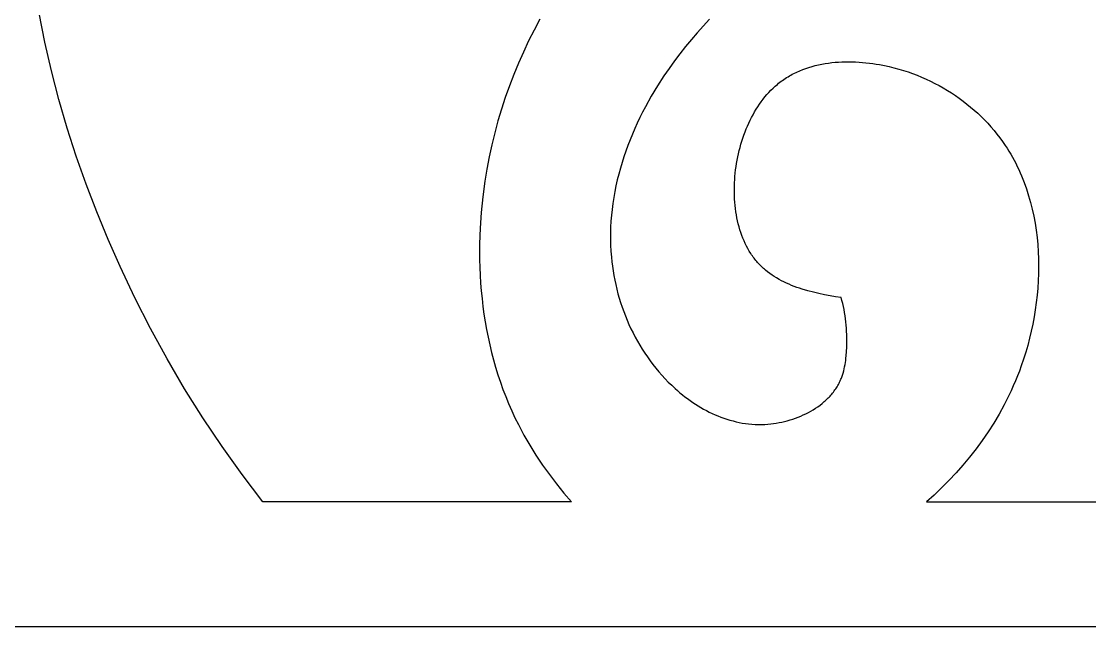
# Model space of a CAD drawing. Header units: millimetres. Extents: x 215 to 1844, y 1465 to 2065.
# Drawn here: x 1015.9 to 1218.3, y 1464.8 to 1579.3 of the extents above; entities that cross this region are included whole.
import ezdxf

# ---------------------------------------------------------------- set-up
doc = ezdxf.new("R2010")
doc.units = ezdxf.units.MM
doc.layers.add('Layer 01', color=12, linetype='Continuous', true_color=0xde0000)

msp = doc.modelspace()

# ---------------------------------------------------------------- linework, layer by layer
at = {"layer": 'Layer 01'}
for p, q in [((1020.39, 1575.4), (1019.3, 1580.9)), ((1114.17, 1579.72), (1113.08, 1577.67)), ((1146.33, 1579.71), (1144.02, 1577.17)), ((1113.08, 1577.67), (1112.05, 1575.61)), ((1144.02, 1577.17), (1142.9, 1575.87)), ((1021.64, 1569.94), (1020.39, 1575.4)), ((1112.05, 1575.61), (1111.06, 1573.51)), ((1142.9, 1575.87), (1141.8, 1574.55)), ((1111.06, 1573.51), (1110.13, 1571.4)), ((1140.72, 1573.2), (1139.68, 1571.83)), ((1141.8, 1574.55), (1140.72, 1573.2)), ((1110.13, 1571.4), (1109.25, 1569.25)), ((1139.68, 1571.83), (1138.66, 1570.43)), ((1164.57, 1570.42), (1165.16, 1570.62)), ((1165.16, 1570.62), (1165.76, 1570.8)), ((1165.76, 1570.8), (1166.37, 1570.96)), ((1166.37, 1570.96), (1166.98, 1571.1)), ((1166.98, 1571.1), (1167.6, 1571.23)), ((1167.6, 1571.23), (1168.23, 1571.34)), ((1168.23, 1571.34), (1168.85, 1571.44)), ((1168.85, 1571.44), (1169.49, 1571.51)), ((1169.49, 1571.51), (1170.13, 1571.58)), ((1170.13, 1571.58), (1170.77, 1571.63)), ((1170.77, 1571.63), (1171.41, 1571.66)), ((1171.41, 1571.66), (1172.06, 1571.68)), ((1172.06, 1571.68), (1172.71, 1571.68)), ((1172.71, 1571.68), (1173.36, 1571.67)), ((1173.36, 1571.67), (1174.01, 1571.65)), ((1174.01, 1571.65), (1174.66, 1571.61)), ((1174.66, 1571.61), (1175.31, 1571.56)), ((1175.31, 1571.56), (1175.96, 1571.5)), ((1175.96, 1571.5), (1176.61, 1571.43)), ((1176.61, 1571.43), (1177.26, 1571.34)), ((1177.26, 1571.34), (1177.9, 1571.24)), ((1177.9, 1571.24), (1178.55, 1571.13)), ((1178.55, 1571.13), (1179.46, 1570.95)), ((1179.46, 1570.95), (1180.37, 1570.76)), ((1180.37, 1570.76), (1181.28, 1570.53)), ((1023.06, 1564.51), (1021.64, 1569.94)), ((1109.25, 1569.25), (1108.42, 1567.09)), ((1137.68, 1569), (1136.45, 1567.09)), ((1138.66, 1570.43), (1137.68, 1569)), ((1160.68, 1568.52), (1160.94, 1568.68)), ((1160.94, 1568.68), (1161.21, 1568.85)), ((1161.21, 1568.85), (1161.47, 1569)), ((1161.47, 1569), (1161.74, 1569.16)), ((1161.74, 1569.16), (1162.02, 1569.3)), ((1162.02, 1569.3), (1162.29, 1569.45)), ((1162.29, 1569.45), (1162.85, 1569.72)), ((1162.85, 1569.72), (1163.41, 1569.97)), ((1163.41, 1569.97), (1163.99, 1570.2)), ((1163.99, 1570.2), (1164.57, 1570.42)), ((1181.28, 1570.53), (1182.17, 1570.29)), ((1182.17, 1570.29), (1183.06, 1570.03)), ((1183.06, 1570.03), (1183.94, 1569.74)), ((1183.94, 1569.74), (1184.81, 1569.43)), ((1184.81, 1569.43), (1185.67, 1569.11)), ((1185.67, 1569.11), (1186.52, 1568.76)), ((1186.52, 1568.76), (1187.36, 1568.39)), ((1108.42, 1567.09), (1107.64, 1564.9)), ((1136.45, 1567.09), (1135.28, 1565.14)), ((1157.96, 1566.28), (1158.36, 1566.67)), ((1158.36, 1566.67), (1158.76, 1567.04)), ((1158.76, 1567.04), (1159.18, 1567.4)), ((1159.18, 1567.4), (1159.42, 1567.6)), ((1159.42, 1567.6), (1159.67, 1567.79)), ((1159.67, 1567.79), (1159.92, 1567.98)), ((1159.92, 1567.98), (1160.17, 1568.16)), ((1160.17, 1568.16), (1160.42, 1568.34)), ((1160.42, 1568.34), (1160.68, 1568.52)), ((1187.36, 1568.39), (1188.19, 1568)), ((1188.19, 1568), (1189.01, 1567.59)), ((1189.01, 1567.59), (1189.82, 1567.17)), ((1189.82, 1567.17), (1190.61, 1566.72)), ((1190.61, 1566.72), (1191.4, 1566.26)), ((1107.64, 1564.9), (1106.91, 1562.69)), ((1135.28, 1565.14), (1134.17, 1563.14)), ((1156.14, 1564.12), (1156.49, 1564.58)), ((1156.49, 1564.58), (1156.84, 1565.02)), ((1156.84, 1565.02), (1157.21, 1565.46)), ((1157.21, 1565.46), (1157.58, 1565.87)), ((1157.58, 1565.87), (1157.96, 1566.28)), ((1191.4, 1566.26), (1192.17, 1565.78)), ((1192.17, 1565.78), (1192.92, 1565.28)), ((1192.92, 1565.28), (1193.66, 1564.76)), ((1193.66, 1564.76), (1194.39, 1564.23)), ((1024.64, 1559.12), (1023.06, 1564.51)), ((1106.91, 1562.69), (1106.25, 1560.47)), ((1134.17, 1563.14), (1133.64, 1562.13)), ((1154.88, 1562.17), (1155.18, 1562.68)), ((1155.18, 1562.68), (1155.49, 1563.17)), ((1155.49, 1563.17), (1155.81, 1563.65)), ((1155.81, 1563.65), (1156.14, 1564.12)), ((1194.39, 1564.23), (1195.11, 1563.68)), ((1195.11, 1563.68), (1195.8, 1563.11)), ((1195.8, 1563.11), (1196.49, 1562.52)), ((1196.49, 1562.52), (1197.15, 1561.92)), ((1133.13, 1561.11), (1132.64, 1560.07)), ((1133.64, 1562.13), (1133.13, 1561.11)), ((1153.78, 1560.06), (1154.04, 1560.6)), ((1154.04, 1560.6), (1154.31, 1561.14)), ((1154.31, 1561.14), (1154.58, 1561.66)), ((1154.58, 1561.66), (1154.88, 1562.17)), ((1197.15, 1561.92), (1197.8, 1561.31)), ((1197.8, 1561.31), (1198.44, 1560.68)), ((1198.44, 1560.68), (1199.05, 1560.03)), ((1026.36, 1553.78), (1024.64, 1559.12)), ((1106.25, 1560.47), (1105.63, 1558.22)), ((1132.17, 1559.03), (1131.71, 1557.98)), ((1132.64, 1560.07), (1132.17, 1559.03)), ((1153.07, 1558.39), (1153.3, 1558.95)), ((1153.3, 1558.95), (1153.53, 1559.51)), ((1153.53, 1559.51), (1153.78, 1560.06)), ((1199.05, 1560.03), (1199.65, 1559.37)), ((1199.65, 1559.37), (1200.23, 1558.69)), ((1200.23, 1558.69), (1200.79, 1558)), ((1105.63, 1558.22), (1105.07, 1555.95)), ((1131.28, 1556.92), (1130.87, 1555.85)), ((1131.71, 1557.98), (1131.28, 1556.92)), ((1152.29, 1556.06), (1152.47, 1556.65)), ((1152.47, 1556.65), (1152.66, 1557.24)), ((1152.66, 1557.24), (1152.86, 1557.81)), ((1152.86, 1557.81), (1153.07, 1558.39)), ((1200.79, 1558), (1201.33, 1557.3)), ((1201.33, 1557.3), (1201.85, 1556.58)), ((1201.85, 1556.58), (1202.36, 1555.85)), ((1105.07, 1555.95), (1104.57, 1553.67)), ((1130.48, 1554.78), (1130.11, 1553.7)), ((1130.87, 1555.85), (1130.48, 1554.78)), ((1151.82, 1554.27), (1151.97, 1554.87)), ((1151.97, 1554.87), (1152.12, 1555.47)), ((1152.12, 1555.47), (1152.29, 1556.06)), ((1202.36, 1555.85), (1202.71, 1555.3)), ((1202.71, 1555.3), (1203.06, 1554.75)), ((1203.06, 1554.75), (1203.4, 1554.18)), ((1028.23, 1548.49), (1026.36, 1553.78)), ((1104.57, 1553.67), (1104.13, 1551.37)), ((1129.76, 1552.61), (1129.44, 1551.52)), ((1130.11, 1553.7), (1129.76, 1552.61)), ((1151.36, 1551.82), (1151.46, 1552.44)), ((1151.46, 1552.44), (1151.57, 1553.05)), ((1151.57, 1553.05), (1151.69, 1553.66)), ((1151.69, 1553.66), (1151.82, 1554.27)), ((1203.4, 1554.18), (1203.72, 1553.61)), ((1203.72, 1553.61), (1204.04, 1553.04)), ((1204.04, 1553.04), (1204.34, 1552.46)), ((1204.34, 1552.46), (1204.63, 1551.87)), ((1104.13, 1551.37), (1103.75, 1549.06)), ((1129.14, 1550.42), (1128.86, 1549.31)), ((1129.44, 1551.52), (1129.14, 1550.42)), ((1151.15, 1549.98), (1151.21, 1550.59)), ((1151.21, 1550.59), (1151.28, 1551.21)), ((1151.28, 1551.21), (1151.36, 1551.82)), ((1204.63, 1551.87), (1204.91, 1551.27)), ((1204.91, 1551.27), (1205.18, 1550.67)), ((1205.18, 1550.67), (1205.45, 1550.07)), ((1030.24, 1543.25), (1028.23, 1548.49)), ((1103.75, 1549.06), (1103.35, 1546.12)), ((1128.86, 1549.31), (1128.61, 1548.21)), ((1151.05, 1548.13), (1151.07, 1548.74)), ((1151.07, 1548.74), (1151.1, 1549.36)), ((1151.1, 1549.36), (1151.15, 1549.98)), ((1205.45, 1550.07), (1205.69, 1549.46)), ((1205.69, 1549.46), (1205.93, 1548.84)), ((1205.93, 1548.84), (1206.38, 1547.6)), ((1128.39, 1547.09), (1128.19, 1545.98)), ((1128.61, 1548.21), (1128.39, 1547.09)), ((1151.04, 1547.52), (1151.05, 1548.13)), ((1151.04, 1546.9), (1151.04, 1547.52)), ((1151.05, 1546.29), (1151.04, 1546.9)), ((1206.38, 1547.6), (1206.79, 1546.33)), ((1206.79, 1546.33), (1207.15, 1545.05)), ((1103.35, 1546.12), (1103.05, 1543.16)), ((1128.01, 1544.86), (1127.86, 1543.74)), ((1128.19, 1545.98), (1128.01, 1544.86)), ((1151.08, 1545.69), (1151.05, 1546.29)), ((1151.12, 1545.09), (1151.08, 1545.69)), ((1151.18, 1544.49), (1151.12, 1545.09)), ((1151.25, 1543.89), (1151.18, 1544.49)), ((1207.15, 1545.05), (1207.48, 1543.76)), ((1032.37, 1538.06), (1030.24, 1543.25)), ((1103.05, 1543.16), (1102.85, 1540.2)), ((1127.75, 1542.61), (1127.65, 1541.48)), ((1127.86, 1543.74), (1127.75, 1542.61)), ((1151.33, 1543.3), (1151.25, 1543.89)), ((1151.42, 1542.72), (1151.33, 1543.3)), ((1151.53, 1542.14), (1151.42, 1542.72)), ((1207.48, 1543.76), (1207.76, 1542.44)), ((1207.76, 1542.44), (1208.01, 1541.12)), ((1127.59, 1540.36), (1127.56, 1539.23)), ((1127.65, 1541.48), (1127.59, 1540.36)), ((1151.65, 1541.57), (1151.53, 1542.14)), ((1151.78, 1541), (1151.65, 1541.57)), ((1151.93, 1540.44), (1151.78, 1541)), ((1152.09, 1539.89), (1151.93, 1540.44)), ((1208.01, 1541.12), (1208.21, 1539.78)), ((1102.85, 1540.2), (1102.75, 1537.22)), ((1127.56, 1539.23), (1127.55, 1538.1)), ((1152.26, 1539.35), (1152.09, 1539.89)), ((1152.45, 1538.82), (1152.26, 1539.35)), ((1152.65, 1538.29), (1152.45, 1538.82)), ((1152.87, 1537.78), (1152.65, 1538.29)), ((1208.21, 1539.78), (1208.38, 1538.44)), ((1208.38, 1538.44), (1208.51, 1537.08)), ((1034.64, 1532.94), (1032.37, 1538.06)), ((1102.75, 1537.22), (1102.76, 1534.25)), ((1127.55, 1538.1), (1127.58, 1536.97)), ((1127.58, 1536.97), (1127.64, 1535.84)), ((1153.1, 1537.28), (1152.87, 1537.78)), ((1153.34, 1536.78), (1153.1, 1537.28)), ((1153.6, 1536.3), (1153.34, 1536.78)), ((1153.87, 1535.83), (1153.6, 1536.3)), ((1208.51, 1537.08), (1208.6, 1535.72)), ((1102.76, 1534.25), (1102.8, 1532.76)), ((1127.64, 1535.84), (1127.73, 1534.71)), ((1127.73, 1534.71), (1127.82, 1533.83)), ((1154.16, 1535.37), (1153.87, 1535.83)), ((1154.3, 1535.15), (1154.16, 1535.37)), ((1154.46, 1534.93), (1154.3, 1535.15)), ((1154.61, 1534.71), (1154.46, 1534.93)), ((1154.77, 1534.5), (1154.61, 1534.71)), ((1154.93, 1534.29), (1154.77, 1534.5)), ((1155.1, 1534.08), (1154.93, 1534.29)), ((1208.6, 1535.72), (1208.66, 1534.35)), ((1208.66, 1534.35), (1208.67, 1532.98)), ((1037.45, 1527.01), (1034.64, 1532.94)), ((1102.8, 1532.76), (1102.86, 1531.28)), ((1127.82, 1533.83), (1127.93, 1532.96)), ((1127.93, 1532.96), (1128.06, 1532.09)), ((1155.27, 1533.87), (1155.1, 1534.08)), ((1155.44, 1533.67), (1155.27, 1533.87)), ((1155.62, 1533.48), (1155.44, 1533.67)), ((1155.8, 1533.28), (1155.62, 1533.48)), ((1155.98, 1533.1), (1155.8, 1533.28)), ((1156.16, 1532.92), (1155.98, 1533.1)), ((1156.35, 1532.74), (1156.16, 1532.92)), ((1156.54, 1532.57), (1156.35, 1532.74)), ((1156.73, 1532.4), (1156.54, 1532.57)), ((1156.93, 1532.23), (1156.73, 1532.4)), ((1157.33, 1531.91), (1156.93, 1532.23)), ((1208.67, 1532.98), (1208.66, 1531.61)), ((1102.86, 1531.28), (1102.96, 1529.79)), ((1128.06, 1532.09), (1128.21, 1531.22)), ((1128.21, 1531.22), (1128.37, 1530.35)), ((1128.37, 1530.35), (1128.56, 1529.49)), ((1157.74, 1531.6), (1157.33, 1531.91)), ((1158.17, 1531.3), (1157.74, 1531.6)), ((1158.6, 1531.02), (1158.17, 1531.3)), ((1159.04, 1530.75), (1158.6, 1531.02)), ((1159.5, 1530.49), (1159.04, 1530.75)), ((1159.96, 1530.24), (1159.5, 1530.49)), ((1160.43, 1530), (1159.96, 1530.24)), ((1208.6, 1530.23), (1208.52, 1528.85)), ((1208.66, 1531.61), (1208.6, 1530.23)), ((1102.96, 1529.79), (1103.08, 1528.32)), ((1103.08, 1528.32), (1103.23, 1526.84)), ((1128.56, 1529.49), (1128.77, 1528.63)), ((1128.77, 1528.63), (1128.99, 1527.78)), ((1160.91, 1529.77), (1160.43, 1530)), ((1161.39, 1529.56), (1160.91, 1529.77)), ((1161.89, 1529.35), (1161.39, 1529.56)), ((1162.39, 1529.15), (1161.89, 1529.35)), ((1162.89, 1528.97), (1162.39, 1529.15)), ((1163.4, 1528.79), (1162.89, 1528.97)), ((1163.91, 1528.62), (1163.4, 1528.79)), ((1164.95, 1528.31), (1163.91, 1528.62)), ((1166, 1528.04), (1164.95, 1528.31)), ((1208.52, 1528.85), (1208.39, 1527.48)), ((1040.43, 1521.16), (1037.45, 1527.01)), ((1103.23, 1526.84), (1103.4, 1525.37)), ((1128.99, 1527.78), (1129.23, 1526.92)), ((1129.23, 1526.92), (1129.49, 1526.08)), ((1167.06, 1527.79), (1166, 1528.04)), ((1168.12, 1527.58), (1167.06, 1527.79)), ((1169.17, 1527.38), (1168.12, 1527.58)), ((1170.22, 1527.21), (1169.17, 1527.38)), ((1171.26, 1527.07), (1170.22, 1527.21)), ((1171.42, 1526.5), (1171.26, 1527.07)), ((1171.57, 1525.92), (1171.42, 1526.5)), ((1208.24, 1526.1), (1208.05, 1524.74)), ((1208.39, 1527.48), (1208.24, 1526.1)), ((1103.4, 1525.37), (1103.6, 1523.9)), ((1129.49, 1526.08), (1129.77, 1525.24)), ((1129.77, 1525.24), (1130.07, 1524.41)), ((1130.07, 1524.41), (1130.39, 1523.58)), ((1171.7, 1525.35), (1171.57, 1525.92)), ((1171.82, 1524.77), (1171.7, 1525.35)), ((1171.92, 1524.19), (1171.82, 1524.77)), ((1172.02, 1523.6), (1171.92, 1524.19)), ((1208.05, 1524.74), (1207.82, 1523.37)), ((1103.6, 1523.9), (1103.83, 1522.44)), ((1103.83, 1522.44), (1104.09, 1520.99)), ((1130.39, 1523.58), (1130.72, 1522.76)), ((1130.72, 1522.76), (1131.07, 1521.95)), ((1172.1, 1523.02), (1172.02, 1523.6)), ((1172.17, 1522.43), (1172.1, 1523.02)), ((1172.23, 1521.84), (1172.17, 1522.43)), ((1207.82, 1523.37), (1207.57, 1522.01)), ((1043.57, 1515.42), (1040.43, 1521.16)), ((1104.09, 1520.99), (1104.38, 1519.54)), ((1131.07, 1521.95), (1131.45, 1521.15)), ((1131.45, 1521.15), (1131.84, 1520.35)), ((1131.84, 1520.35), (1132.24, 1519.57)), ((1172.27, 1521.24), (1172.23, 1521.84)), ((1172.31, 1520.65), (1172.27, 1521.24)), ((1172.33, 1520.05), (1172.31, 1520.65)), ((1172.35, 1518.85), (1172.33, 1520.05)), ((1207.28, 1520.67), (1206.96, 1519.33)), ((1207.57, 1522.01), (1207.28, 1520.67)), ((1104.38, 1519.54), (1104.69, 1518.1)), ((1104.69, 1518.1), (1105.04, 1516.67)), ((1132.24, 1519.57), (1132.67, 1518.79)), ((1132.67, 1518.79), (1133.11, 1518.03)), ((1133.11, 1518.03), (1133.57, 1517.27)), ((1172.33, 1517.65), (1172.35, 1518.85)), ((1206.61, 1518), (1206.23, 1516.68)), ((1206.96, 1519.33), (1206.61, 1518)), ((1105.04, 1516.67), (1105.41, 1515.25)), ((1133.57, 1517.27), (1134.05, 1516.53)), ((1134.05, 1516.53), (1134.55, 1515.8)), ((1172.18, 1515.58), (1172.23, 1515.99)), ((1172.23, 1515.99), (1172.29, 1516.82)), ((1172.29, 1516.82), (1172.33, 1517.65)), ((1206.23, 1516.68), (1205.82, 1515.38)), ((1046.87, 1509.78), (1043.57, 1515.42)), ((1105.41, 1515.25), (1105.81, 1513.84)), ((1134.55, 1515.8), (1135.06, 1515.08)), ((1135.06, 1515.08), (1135.6, 1514.37)), ((1135.6, 1514.37), (1136.15, 1513.68)), ((1171.85, 1513.55), (1171.93, 1513.95)), ((1171.93, 1513.95), (1172.01, 1514.35)), ((1172.01, 1514.35), (1172.08, 1514.75)), ((1172.08, 1514.75), (1172.13, 1515.16)), ((1172.13, 1515.16), (1172.18, 1515.58)), ((1205.38, 1514.1), (1205.03, 1513.14)), ((1205.82, 1515.38), (1205.38, 1514.1)), ((1105.81, 1513.84), (1106.25, 1512.44)), ((1106.25, 1512.44), (1106.71, 1511.05)), ((1136.15, 1513.68), (1136.71, 1513)), ((1136.71, 1513), (1137.3, 1512.34)), ((1137.3, 1512.34), (1137.9, 1511.69)), ((1171.32, 1511.81), (1171.39, 1511.99)), ((1171.39, 1511.99), (1171.46, 1512.18)), ((1171.46, 1512.18), (1171.52, 1512.37)), ((1171.52, 1512.37), (1171.64, 1512.76)), ((1171.64, 1512.76), (1171.75, 1513.15)), ((1171.75, 1513.15), (1171.85, 1513.55)), ((1204.66, 1512.2), (1204.28, 1511.26)), ((1205.03, 1513.14), (1204.66, 1512.2)), ((1106.71, 1511.05), (1107.2, 1509.67)), ((1137.9, 1511.69), (1138.52, 1511.05)), ((1138.52, 1511.05), (1139.16, 1510.43)), ((1139.16, 1510.43), (1139.81, 1509.83)), ((1170.24, 1509.76), (1170.37, 1509.96)), ((1170.37, 1509.96), (1170.5, 1510.17)), ((1170.5, 1510.17), (1170.63, 1510.38)), ((1170.63, 1510.38), (1170.75, 1510.6)), ((1170.75, 1510.6), (1170.87, 1510.81)), ((1170.87, 1510.81), (1170.98, 1511.03)), ((1170.98, 1511.03), (1171.08, 1511.25)), ((1171.08, 1511.25), (1171.17, 1511.44)), ((1171.17, 1511.44), (1171.24, 1511.62)), ((1171.24, 1511.62), (1171.32, 1511.81)), ((1203.88, 1510.34), (1203.47, 1509.42)), ((1204.28, 1511.26), (1203.88, 1510.34)), ((1050.34, 1504.25), (1046.87, 1509.78)), ((1107.2, 1509.67), (1107.72, 1508.31)), ((1107.72, 1508.31), (1108.27, 1506.96)), ((1139.81, 1509.83), (1140.27, 1509.43)), ((1140.27, 1509.43), (1140.73, 1509.04)), ((1140.73, 1509.04), (1141.2, 1508.65)), ((1141.2, 1508.65), (1141.68, 1508.28)), ((1141.68, 1508.28), (1142.16, 1507.91)), ((1142.16, 1507.91), (1142.66, 1507.56)), ((1168.63, 1507.86), (1168.81, 1508.04)), ((1168.81, 1508.04), (1168.99, 1508.22)), ((1168.99, 1508.22), (1169.16, 1508.4)), ((1169.16, 1508.4), (1169.32, 1508.58)), ((1169.32, 1508.58), (1169.49, 1508.77)), ((1169.49, 1508.77), (1169.65, 1508.96)), ((1169.65, 1508.96), (1169.8, 1509.16)), ((1169.8, 1509.16), (1169.95, 1509.36)), ((1169.95, 1509.36), (1170.1, 1509.56)), ((1170.1, 1509.56), (1170.24, 1509.76)), ((1203.04, 1508.52), (1202.14, 1506.73)), ((1203.47, 1509.42), (1203.04, 1508.52)), ((1108.27, 1506.96), (1108.85, 1505.62)), ((1142.66, 1507.56), (1143.15, 1507.21)), ((1143.15, 1507.21), (1143.66, 1506.88)), ((1143.66, 1506.88), (1144.17, 1506.56)), ((1144.17, 1506.56), (1144.69, 1506.24)), ((1144.69, 1506.24), (1145.22, 1505.94)), ((1145.22, 1505.94), (1145.75, 1505.66)), ((1165.97, 1505.82), (1166.42, 1506.1)), ((1166.42, 1506.1), (1166.85, 1506.39)), ((1166.85, 1506.39), (1167.27, 1506.7)), ((1167.27, 1506.7), (1167.67, 1507.01)), ((1167.67, 1507.01), (1167.87, 1507.18)), ((1167.87, 1507.18), (1168.07, 1507.34)), ((1168.07, 1507.34), (1168.26, 1507.51)), ((1168.26, 1507.51), (1168.45, 1507.68)), ((1168.45, 1507.68), (1168.63, 1507.86)), ((1202.14, 1506.73), (1201.18, 1504.99)), ((1053.97, 1498.84), (1050.34, 1504.25)), ((1108.85, 1505.62), (1109.47, 1504.3)), ((1109.47, 1504.3), (1110.11, 1502.99)), ((1145.75, 1505.66), (1146.29, 1505.38)), ((1146.29, 1505.38), (1146.83, 1505.12)), ((1146.83, 1505.12), (1147.38, 1504.87)), ((1147.38, 1504.87), (1147.93, 1504.64)), ((1147.93, 1504.64), (1148.49, 1504.41)), ((1148.49, 1504.41), (1149.06, 1504.21)), ((1149.06, 1504.21), (1149.63, 1504.02)), ((1149.63, 1504.02), (1150.2, 1503.84)), ((1150.2, 1503.84), (1150.78, 1503.68)), ((1161.07, 1503.73), (1161.59, 1503.88)), ((1161.59, 1503.88), (1162.1, 1504.04)), ((1162.1, 1504.04), (1162.61, 1504.22)), ((1162.61, 1504.22), (1163.11, 1504.41)), ((1163.11, 1504.41), (1163.61, 1504.61)), ((1163.61, 1504.61), (1164.1, 1504.83)), ((1164.1, 1504.83), (1164.58, 1505.06)), ((1164.58, 1505.06), (1165.06, 1505.3)), ((1165.06, 1505.3), (1165.52, 1505.55)), ((1165.52, 1505.55), (1165.97, 1505.82)), ((1201.18, 1504.99), (1200.17, 1503.28)), ((1110.11, 1502.99), (1110.63, 1502)), ((1110.63, 1502), (1111.16, 1501.02)), ((1150.78, 1503.68), (1151.36, 1503.54)), ((1151.36, 1503.54), (1151.95, 1503.41)), ((1151.95, 1503.41), (1152.54, 1503.3)), ((1152.54, 1503.3), (1153.14, 1503.21)), ((1153.14, 1503.21), (1153.74, 1503.13)), ((1153.74, 1503.13), (1154.34, 1503.08)), ((1154.34, 1503.08), (1154.95, 1503.04)), ((1154.95, 1503.04), (1155.56, 1503.02)), ((1155.56, 1503.02), (1156.17, 1503.02)), ((1156.17, 1503.02), (1156.78, 1503.04)), ((1156.78, 1503.04), (1157.4, 1503.08)), ((1157.4, 1503.08), (1157.93, 1503.13)), ((1157.93, 1503.13), (1158.45, 1503.19)), ((1158.45, 1503.19), (1158.98, 1503.27)), ((1158.98, 1503.27), (1159.5, 1503.37)), ((1159.5, 1503.37), (1160.03, 1503.47)), ((1160.03, 1503.47), (1160.55, 1503.59)), ((1160.55, 1503.59), (1161.07, 1503.73)), ((1200.17, 1503.28), (1199.1, 1501.61)), ((1111.16, 1501.02), (1112.27, 1499.09)), ((1197.98, 1499.98), (1196.82, 1498.39)), ((1199.1, 1501.61), (1197.98, 1499.98)), ((1057.76, 1493.53), (1053.97, 1498.84)), ((1112.27, 1499.09), (1113.45, 1497.2)), ((1196.82, 1498.39), (1195.6, 1496.83)), ((1113.45, 1497.2), (1114.69, 1495.35)), ((1195.6, 1496.83), (1194.34, 1495.32)), ((1114.69, 1495.35), (1115.99, 1493.54)), ((1193.04, 1493.85), (1191.69, 1492.41)), ((1194.34, 1495.32), (1193.04, 1493.85)), ((1061.72, 1488.35), (1057.76, 1493.53)), ((1115.99, 1493.54), (1117.35, 1491.77)), ((1117.35, 1491.77), (1118.75, 1490.04)), ((1191.69, 1492.41), (1190.31, 1491.02)), ((1118.75, 1490.04), (1120.2, 1488.35)), ((1188.89, 1489.66), (1187.43, 1488.35)), ((1190.31, 1491.02), (1188.89, 1489.66)), ((1120.2, 1488.35), (1061.72, 1488.35)), ((1187.43, 1488.35), (1429.08, 1488.35)), ((215.34, 1464.76), (1844.41, 1464.76))]:
    msp.add_line(p, q, dxfattribs=at)

doc.saveas('drawing.dxf')
